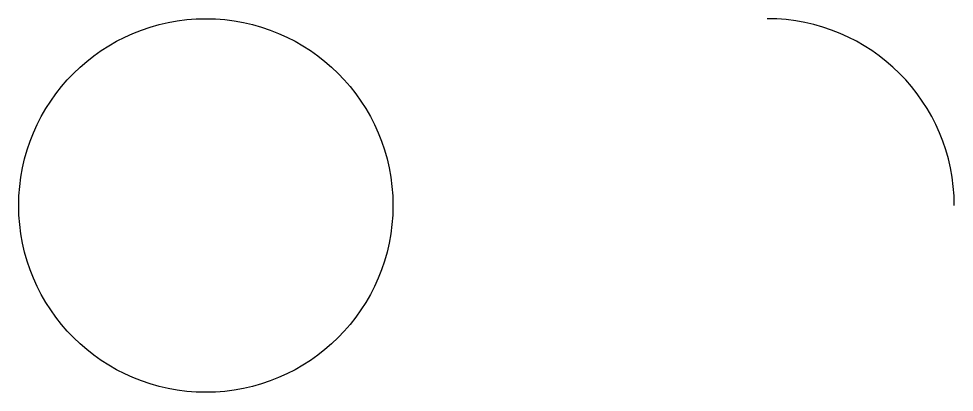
# Model space of a CAD drawing. Header units: metres. Extents: x 999990 to 1000040, y 499990 to 500010.
import ezdxf

# ---------------------------------------------------------------- set-up
doc = ezdxf.new("R2010")
doc.units = ezdxf.units.M

msp = doc.modelspace()

# ---------------------------------------------------------------- linework, layer by layer
at = {"color": 1}
msp.add_circle((1000000, 500000), 10, dxfattribs=at)
at = {"color": 3}
msp.add_arc((1000030, 500000), 10, 0, 90, dxfattribs=at)

doc.saveas('drawing.dxf')
